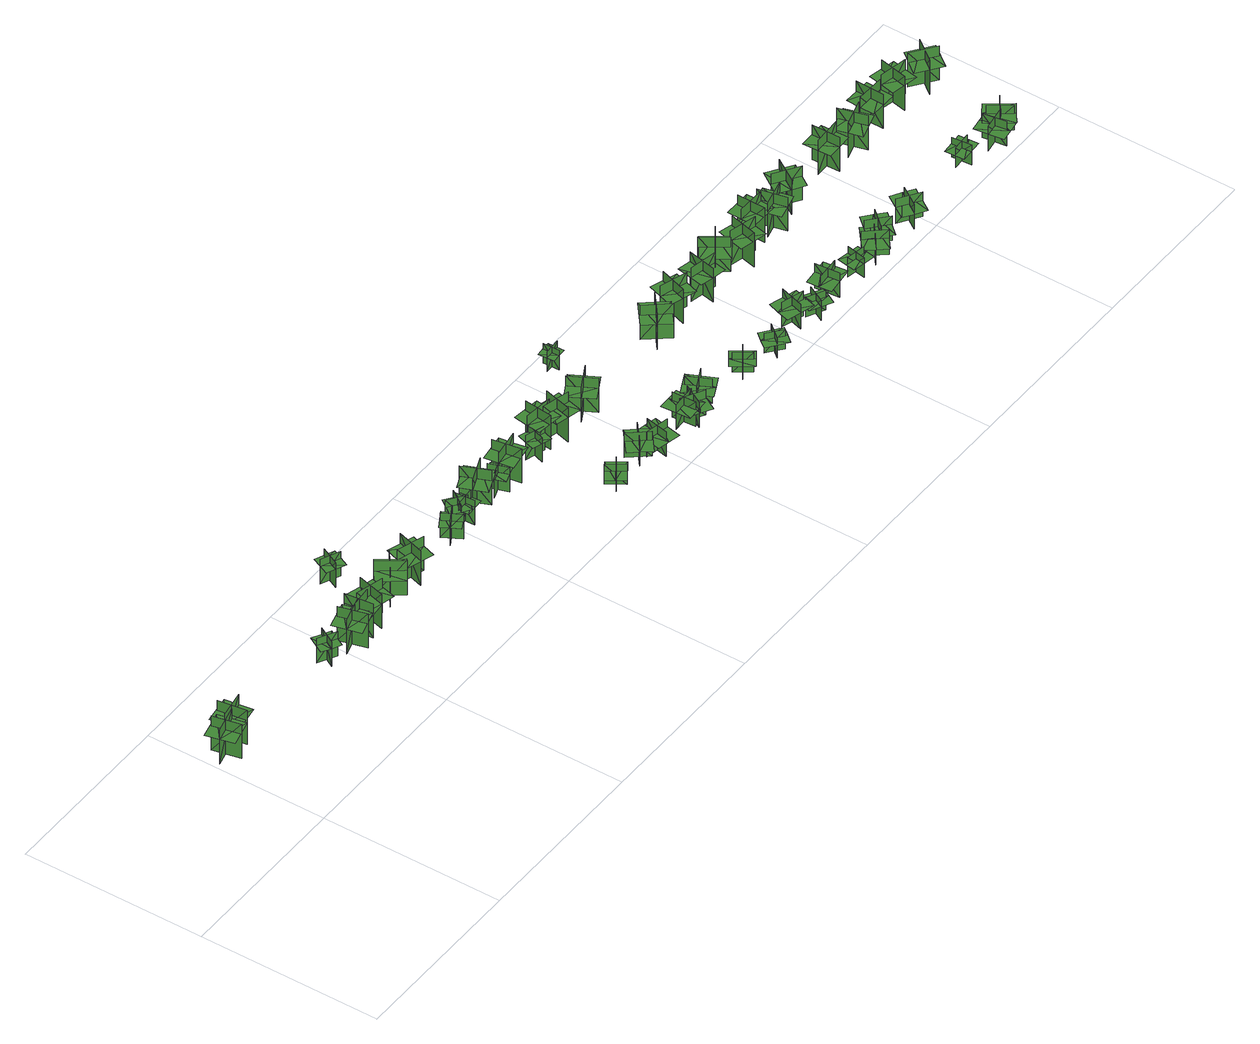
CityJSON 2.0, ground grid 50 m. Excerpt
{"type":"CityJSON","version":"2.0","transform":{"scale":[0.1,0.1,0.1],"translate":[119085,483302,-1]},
"CityObjects":{
"tree1":{"type":"SolitaryVegetationObject","geometry":[{"type":"MultiSurface","lod":"1","boundaries":[[[0,1,2]],[[0,2,3]],[[4,5,6]],[[4,6,7]],[[8,9,10]],[[8,10,11]],[[8,11,12]],[[8,12,13]]]}]},
"tree2":{"type":"SolitaryVegetationObject","geometry":[{"type":"MultiSurface","lod":"1","boundaries":[[[14,15,16]],[[14,16,17]],[[18,19,20]],[[18,20,21]],[[22,23,24]],[[22,24,25]],[[22,25,26]],[[22,26,27]]]}]},
"tree3":{"type":"SolitaryVegetationObject","geometry":[{"type":"MultiSurface","lod":"1","boundaries":[[[28,29,30]],[[28,30,31]],[[32,33,34]],[[32,34,35]],[[36,37,38]],[[36,38,39]],[[36,39,40]],[[36,40,41]]]}]},
"tree4":{"type":"SolitaryVegetationObject","geometry":[{"type":"MultiSurface","lod":"1","boundaries":[[[42,43,44]],[[42,44,45]],[[46,47,48]],[[46,48,49]],[[50,51,52]],[[50,52,53]],[[50,53,54]],[[50,54,55]]]}]},
"tree5":{"type":"SolitaryVegetationObject","geometry":[{"type":"MultiSurface","lod":"1","boundaries":[[[56,57,58]],[[56,58,59]],[[60,61,62]],[[60,62,63]],[[64,65,66]],[[64,66,67]],[[64,67,68]],[[64,68,69]]]}]},
"tree6":{"type":"SolitaryVegetationObject","geometry":[{"type":"MultiSurface","lod":"1","boundaries":[[[70,71,72]],[[70,72,73]],[[74,75,76]],[[74,76,77]],[[78,79,80]],[[78,80,81]],[[78,81,82]],[[78,82,83]]]}]},
"tree7":{"type":"SolitaryVegetationObject","geometry":[{"type":"MultiSurface","lod":"1","boundaries":[[[84,85,86]],[[84,86,87]],[[88,89,90]],[[88,90,91]],[[92,93,94]],[[92,94,95]],[[92,95,96]],[[92,96,97]]]}]},
"tree8":{"type":"SolitaryVegetationObject","geometry":[{"type":"MultiSurface","lod":"1","boundaries":[[[98,99,100]],[[98,100,101]],[[102,103,104]],[[102,104,105]],[[106,107,108]],[[106,108,109]],[[106,109,110]],[[106,110,111]]]}]},
"tree9":{"type":"SolitaryVegetationObject","geometry":[{"type":"MultiSurface","lod":"1","boundaries":[[[112,113,114]],[[112,114,115]],[[116,117,118]],[[116,118,119]],[[120,121,122]],[[120,122,123]],[[120,123,124]],[[120,124,125]]]}]},
"tree10":{"type":"SolitaryVegetationObject","geometry":[{"type":"MultiSurface","lod":"1","boundaries":[[[126,127,128]],[[126,128,129]],[[130,131,132]],[[130,132,133]],[[134,135,136]],[[134,136,137]],[[134,137,138]],[[134,138,139]]]}]},
"tree11":{"type":"SolitaryVegetationObject","geometry":[{"type":"MultiSurface","lod":"1","boundaries":[[[140,141,142]],[[140,142,143]],[[144,145,146]],[[144,146,147]],[[148,149,150]],[[148,150,151]],[[148,151,152]],[[148,152,153]]]}]},
"tree12":{"type":"SolitaryVegetationObject","geometry":[{"type":"MultiSurface","lod":"1","boundaries":[[[154,155,156]],[[154,156,157]],[[158,159,160]],[[158,160,161]],[[162,163,164]],[[162,164,165]],[[162,165,166]],[[162,166,167]]]}]},
"tree13":{"type":"SolitaryVegetationObject","geometry":[{"type":"MultiSurface","lod":"1","boundaries":[[[168,169,170]],[[168,170,171]],[[172,173,174]],[[172,174,175]],[[176,177,178]],[[176,178,179]],[[176,179,180]],[[176,180,181]]]}]},
"tree14":{"type":"SolitaryVegetationObject","geometry":[{"type":"MultiSurface","lod":"1","boundaries":[[[182,183,184]],[[182,184,185]],[[186,187,188]],[[186,188,189]],[[190,191,192]],[[190,192,193]],[[190,193,194]],[[190,194,195]]]}]},
"tree15":{"type":"SolitaryVegetationObject","geometry":[{"type":"MultiSurface","lod":"1","boundaries":[[[196,197,198]],[[196,198,199]],[[200,201,202]],[[200,202,203]],[[204,205,206]],[[204,206,207]],[[204,207,208]],[[204,208,209]]]}]},
"tree16":{"type":"SolitaryVegetationObject","geometry":[{"type":"MultiSurface","lod":"1","boundaries":[[[210,211,212]],[[210,212,213]],[[214,215,216]],[[214,216,217]],[[218,219,220]],[[218,220,221]],[[218,221,222]],[[218,222,223]]]}]},
"tree17":{"type":"SolitaryVegetationObject","geometry":[{"type":"MultiSurface","lod":"1","boundaries":[[[224,225,226]],[[224,226,227]],[[228,229,230]],[[228,230,231]],[[232,233,234]],[[232,234,235]],[[232,235,236]],[[232,236,237]]]}]},
"tree18":{"type":"SolitaryVegetationObject","geometry":[{"type":"MultiSurface","lod":"1","boundaries":[[[238,239,240]],[[238,240,241]],[[242,243,244]],[[242,244,245]],[[246,247,248]],[[246,248,249]],[[246,249,250]],[[246,250,251]]]}]},
"tree19":{"type":"SolitaryVegetationObject","geometry":[{"type":"MultiSurface","lod":"1","boundaries":[[[252,253,254]],[[252,254,255]],[[256,257,258]],[[256,258,259]],[[260,261,262]],[[260,262,263]],[[260,263,264]],[[260,264,265]]]}]},
"tree20":{"type":"SolitaryVegetationObject","geometry":[{"type":"MultiSurface","lod":"1","boundaries":[[[266,267,268]],[[266,268,269]],[[270,271,272]],[[270,272,273]],[[274,275,276]],[[274,276,277]],[[274,277,278]],[[274,278,279]]]}]},
"tree21":{"type":"SolitaryVegetationObject","geometry":[{"type":"MultiSurface","lod":"1","boundaries":[[[280,281,282]],[[280,282,283]],[[284,285,286]],[[284,286,287]],[[288,289,290]],[[288,290,291]],[[288,291,292]],[[288,292,293]]]}]},
"tree22":{"type":"SolitaryVegetationObject","geometry":[{"type":"MultiSurface","lod":"1","boundaries":[[[294,295,296]],[[294,296,297]],[[298,299,300]],[[298,300,301]],[[302,303,304]],[[302,304,305]],[[302,305,306]],[[302,306,307]]]}]},
"tree23":{"type":"SolitaryVegetationObject","geometry":[{"type":"MultiSurface","lod":"1","boundaries":[[[308,309,310]],[[308,310,311]],[[312,313,314]],[[312,314,315]],[[316,317,318]],[[316,318,319]],[[316,319,320]],[[316,320,321]]]}]},
"tree24":{"type":"SolitaryVegetationObject","geometry":[{"type":"MultiSurface","lod":"1","boundaries":[[[322,323,324]],[[322,324,325]],[[326,327,328]],[[326,328,329]],[[330,331,332]],[[330,332,333]],[[330,333,334]],[[330,334,335]]]}]},
"tree25":{"type":"SolitaryVegetationObject","geometry":[{"type":"MultiSurface","lod":"1","boundaries":[[[336,337,338]],[[336,338,339]],[[340,341,342]],[[340,342,343]],[[344,345,346]],[[344,346,347]],[[344,347,348]],[[344,348,349]]]}]},
"tree26":{"type":"SolitaryVegetationObject","geometry":[{"type":"MultiSurface","lod":"1","boundaries":[[[350,351,352]],[[350,352,353]],[[354,355,356]],[[354,356,357]],[[358,359,360]],[[358,360,361]],[[358,361,362]],[[358,362,363]]]}]},
"tree27":{"type":"SolitaryVegetationObject","geometry":[{"type":"MultiSurface","lod":"1","boundaries":[[[364,365,366]],[[364,366,367]],[[368,369,370]],[[368,370,371]],[[372,373,374]],[[372,374,375]],[[372,375,376]],[[372,376,377]]]}]},
"tree28":{"type":"SolitaryVegetationObject","geometry":[{"type":"MultiSurface","lod":"1","boundaries":[[[378,379,380]],[[378,380,381]],[[382,383,384]],[[382,384,385]],[[386,387,388]],[[386,388,389]],[[386,389,390]],[[386,390,391]]]}]},
"tree29":{"type":"SolitaryVegetationObject","geometry":[{"type":"MultiSurface","lod":"1","boundaries":[[[392,393,394]],[[392,394,395]],[[396,397,398]],[[396,398,399]],[[400,401,402]],[[400,402,403]],[[400,403,404]],[[400,404,405]]]}]},
"tree30":{"type":"SolitaryVegetationObject","geometry":[{"type":"MultiSurface","lod":"1","boundaries":[[[406,407,408]],[[406,408,409]],[[410,411,412]],[[410,412,413]],[[414,415,416]],[[414,416,417]],[[414,417,418]],[[414,418,419]]]}]},
"tree31":{"type":"SolitaryVegetationObject","geometry":[{"type":"MultiSurface","lod":"1","boundaries":[[[420,421,422]],[[420,422,423]],[[424,425,426]],[[424,426,427]],[[428,429,430]],[[428,430,431]],[[428,431,432]],[[428,432,433]]]}]},
"tree32":{"type":"SolitaryVegetationObject","geometry":[{"type":"MultiSurface","lod":"1","boundaries":[[[434,435,436]],[[434,436,437]],[[438,439,440]],[[438,440,441]],[[442,443,444]],[[442,444,445]],[[442,445,446]],[[442,446,447]]]}]},
"tree33":{"type":"SolitaryVegetationObject","geometry":[{"type":"MultiSurface","lod":"1","boundaries":[[[448,449,450]],[[448,450,451]],[[452,453,454]],[[452,454,455]],[[456,457,458]],[[456,458,459]],[[456,459,460]],[[456,460,461]]]}]},
"tree34":{"type":"SolitaryVegetationObject","geometry":[{"type":"MultiSurface","lod":"1","boundaries":[[[462,463,464]],[[462,464,465]],[[466,467,468]],[[466,468,469]],[[470,471,472]],[[470,472,473]],[[470,473,474]],[[470,474,475]]]}]},
"tree35":{"type":"SolitaryVegetationObject","geometry":[{"type":"MultiSurface","lod":"1","boundaries":[[[476,477,478]],[[476,478,479]],[[480,481,482]],[[480,482,483]],[[484,485,486]],[[484,486,487]],[[484,487,488]],[[484,488,489]]]}]},
"tree36":{"type":"SolitaryVegetationObject","geometry":[{"type":"MultiSurface","lod":"1","boundaries":[[[490,491,492]],[[490,492,493]],[[494,495,496]],[[494,496,497]],[[498,499,500]],[[498,500,501]],[[498,501,502]],[[498,502,503]]]}]},
"tree37":{"type":"SolitaryVegetationObject","geometry":[{"type":"MultiSurface","lod":"1","boundaries":[[[504,505,506]],[[504,506,507]],[[508,509,510]],[[508,510,511]],[[512,513,514]],[[512,514,515]],[[512,515,516]],[[512,516,517]]]}]},
"tree38":{"type":"SolitaryVegetationObject","geometry":[{"type":"MultiSurface","lod":"1","boundaries":[[[518,519,520]],[[518,520,521]],[[522,523,524]],[[522,524,525]],[[526,527,528]],[[526,528,529]],[[526,529,530]],[[526,530,531]]]}]},
"tree39":{"type":"SolitaryVegetationObject","geometry":[{"type":"MultiSurface","lod":"1","boundaries":[[[532,533,534]],[[532,534,535]],[[536,537,538]],[[536,538,539]],[[540,541,542]],[[540,542,543]],[[540,543,544]],[[540,544,545]]]}]},
"tree40":{"type":"SolitaryVegetationObject","geometry":[{"type":"MultiSurface","lod":"1","boundaries":[[[546,547,548]],[[546,548,549]],[[550,551,552]],[[550,552,553]],[[554,555,556]],[[554,556,557]],[[554,557,558]],[[554,558,559]]]}]},
"tree41":{"type":"SolitaryVegetationObject","geometry":[{"type":"MultiSurface","lod":"1","boundaries":[[[560,561,562]],[[560,562,563]],[[564,565,566]],[[564,566,567]],[[568,569,570]],[[568,570,571]],[[568,571,572]],[[568,572,573]]]}]},
"tree42":{"type":"SolitaryVegetationObject","geometry":[{"type":"MultiSurface","lod":"1","boundaries":[[[574,575,576]],[[574,576,577]],[[578,579,580]],[[578,580,581]],[[582,583,584]],[[582,584,585]],[[582,585,586]],[[582,586,587]]]}]},
"tree43":{"type":"SolitaryVegetationObject","geometry":[{"type":"MultiSurface","lod":"1","boundaries":[[[588,589,590]],[[588,590,591]],[[592,593,594]],[[592,594,595]],[[596,597,598]],[[596,598,599]],[[596,599,600]],[[596,600,601]]]}]},
"tree44":{"type":"SolitaryVegetationObject","geometry":[{"type":"MultiSurface","lod":"1","boundaries":[[[602,603,604]],[[602,604,605]],[[606,607,608]],[[606,608,609]],[[610,611,612]],[[610,612,613]],[[610,613,614]],[[610,614,615]]]}]},
"tree45":{"type":"SolitaryVegetationObject","geometry":[{"type":"MultiSurface","lod":"1","boundaries":[[[616,617,618]],[[616,618,619]],[[620,621,622]],[[620,622,623]],[[624,625,626]],[[624,626,627]],[[624,627,628]],[[624,628,629]]]}]},
"tree46":{"type":"SolitaryVegetationObject","geometry":[{"type":"MultiSurface","lod":"1","boundaries":[[[630,631,632]],[[630,632,633]],[[634,635,636]],[[634,636,637]],[[638,639,640]],[[638,640,641]],[[638,641,642]],[[638,642,643]]]}]},
"tree47":{"type":"SolitaryVegetationObject","geometry":[{"type":"MultiSurface","lod":"1","boundaries":[[[644,645,646]],[[644,646,647]],[[648,649,650]],[[648,650,651]],[[652,653,654]],[[652,654,655]],[[652,655,656]],[[652,656,657]]]}]},
"tree48":{"type":"SolitaryVegetationObject","geometry":[{"type":"MultiSurface","lod":"1","boundaries":[[[658,659,660]],[[658,660,661]],[[662,663,664]],[[662,664,665]],[[666,667,668]],[[666,668,669]],[[666,669,670]],[[666,670,671]]]}]},
"tree49":{"type":"SolitaryVegetationObject","geometry":[{"type":"MultiSurface","lod":"1","boundaries":[[[672,673,674]],[[672,674,675]],[[676,677,678]],[[676,678,679]],[[680,681,682]],[[680,682,683]],[[680,683,684]],[[680,684,685]]]}]},
"tree50":{"type":"SolitaryVegetationObject","geometry":[{"type":"MultiSurface","lod":"1","boundaries":[[[686,687,688]],[[686,688,689]],[[690,691,692]],[[690,692,693]],[[694,695,696]],[[694,696,697]],[[694,697,698]],[[694,698,699]]]}]},
"tree51":{"type":"SolitaryVegetationObject","geometry":[{"type":"MultiSurface","lod":"1","boundaries":[[[700,701,702]],[[700,702,703]],[[704,705,706]],[[704,706,707]],[[708,709,710]],[[708,710,711]],[[708,711,712]],[[708,712,713]]]}]}
},
"vertices":[
[40,348,7],[57,272,7],[57,272,115],[40,348,115],[12,304,7],[87,322,7],[87,322,115],[12,304,115],[12,304,85],[21,266,85],[96,284,85],[87,322,85],[79,359,85],[3,342,85],
[93,367,7],[104,290,7],[104,290,115],[93,367,115],[62,325,7],[138,337,7],[138,337,115],[62,325,115],[62,325,84],[68,287,84],[144,299,84],[138,337,84],[133,375,84],[56,364,84],
[428,318,8],[476,291,8],[476,291,85],[428,318,85],[438,282,8],[465,330,8],[465,330,85],[438,282,85],[438,282,64],[462,269,64],[489,317,64],[465,330,64],[441,344,64],[414,296,64],
[520,324,7],[540,249,7],[540,249,114],[520,324,114],[494,279,7],[569,300,7],[569,300,114],[494,279,114],[494,279,84],[504,242,84],[579,262,84],[569,300,84],[559,337,84],[484,317,84],
[576,260,6],[568,337,6],[568,337,113],[576,260,113],[609,300,6],[532,293,6],[532,293,113],[609,300,113],[609,300,83],[605,338,83],[528,331,83],[532,293,83],[535,254,83],[612,261,83],
[657,291,9],[582,311,9],[582,311,117],[657,291,117],[631,336,9],[611,261,9],[611,261,117],[631,336,117],[631,336,87],[593,346,87],[574,271,87],[611,261,87],[649,251,87],[668,326,87],
[747,334,8],[685,288,8],[685,288,116],[747,334,116],[696,342,8],[742,280,8],[742,280,116],[696,342,116],[696,342,86],[665,319,86],[711,257,86],[742,280,86],[773,303,86],[728,365,86],
[691,480,9],[667,430,9],[667,430,86],[691,480,86],[656,467,9],[706,444,9],[706,444,86],[656,467,86],[656,467,65],[644,442,65],[695,419,65],[706,444,65],[718,469,65],[668,492,65],
[787,272,8],[810,346,8],[810,346,116],[787,272,116],[833,296,8],[759,319,8],[759,319,116],[833,296,116],[833,296,86],[845,332,86],[771,356,86],[759,319,86],[747,283,86],[821,259,86],
[951,331,6],[978,283,6],[978,283,83],[951,331,83],[941,296,6],[989,323,6],[989,323,83],[941,296,83],[941,296,61],[954,272,61],[1003,298,61],[989,323,61],[976,347,61],[928,320,61],
[1038,314,7],[993,346,7],[993,346,84],[1038,314,84],[1032,350,7],[1000,305,7],[1000,305,84],[1032,350,84],[1032,350,62],[1010,366,62],[978,321,62],[1000,305,62],[1023,289,62],[1055,334,62],
[1033,290,6],[1029,345,6],[1029,345,83],[1033,290,83],[1057,318,6],[1002,314,6],[1002,314,83],[1057,318,83],[1057,318,62],[1055,345,62],[1000,342,62],[1002,314,62],[1004,287,62],[1059,290,62],
[1112,297,6],[1082,368,6],[1082,368,114],[1112,297,114],[1132,344,6],[1060,315,6],[1060,315,114],[1132,344,114],[1132,344,83],[1117,380,83],[1046,350,83],[1060,315,83],[1075,279,83],[1147,309,83],
[1188,324,6],[1136,306,6],[1136,306,83],[1188,324,83],[1155,340,6],[1173,288,6],[1173,288,83],[1155,340,83],[1155,340,62],[1129,332,62],[1146,279,62],[1173,288,62],[1199,297,62],[1181,349,62],
[1202,360,6],[1214,283,6],[1214,283,113],[1202,360,113],[1171,318,6],[1248,330,6],[1248,330,113],[1171,318,113],[1171,318,83],[1177,280,83],[1254,292,83],[1248,330,83],[1242,368,83],[1166,357,83],
[1353,80,4],[1353,80,66],[1323,124,66],[1323,124,4],[1318,87,4],[1318,87,66],[1360,116,66],[1360,116,4],[1311,83,46],[1326,61,46],[1379,97,46],[1364,119,46],[1349,141,46],[1296,105,46],
[1318,337,6],[1301,285,6],[1301,285,83],[1318,337,83],[1285,321,6],[1338,304,6],[1338,304,83],[1285,321,83],[1285,321,62],[1276,295,62],[1329,277,62],[1338,304,62],[1346,330,62],[1294,347,62],
[1356,370,7],[1347,293,7],[1347,293,114],[1356,370,114],[1315,338,7],[1392,329,7],[1392,329,114],[1315,338,114],[1315,338,84],[1311,300,84],[1388,291,84],[1392,329,84],[1397,368,84],[1320,377,84],
[1466,87,5],[1466,87,83],[1424,138,83],[1424,138,5],[1421,92,5],[1421,92,83],[1471,133,83],[1471,133,5],[1414,85,57],[1435,60,57],[1497,110,57],[1476,136,57],[1455,162,57],[1393,111,57],
[1438,306,6],[1363,325,6],[1363,325,114],[1438,306,114],[1412,350,6],[1393,275,6],[1393,275,114],[1412,350,114],[1412,350,84],[1374,360,84],[1356,284,84],[1393,275,84],[1431,266,84],[1449,341,84],
[1522,84,4],[1522,84,82],[1457,97,82],[1457,97,4],[1484,60,4],[1484,60,82],[1497,123,82],[1497,123,4],[1482,50,57],[1515,43,57],[1531,122,57],[1498,129,57],[1465,135,57],[1449,57,57],
[1468,290,5],[1536,327,5],[1536,327,113],[1468,290,113],[1518,275,5],[1481,343,5],[1481,343,113],[1518,275,113],[1518,275,83],[1552,294,83],[1514,362,83],[1481,343,83],[1446,325,83],[1484,257,83],
[1573,94,5],[1573,94,83],[1640,97,83],[1640,97,5],[1604,127,5],[1604,127,83],[1608,62,83],[1608,62,5],[1604,137,58],[1570,135,58],[1575,55,58],[1608,57,58],[1641,58,58],[1637,138,58],
[1655,67,4],[1655,67,82],[1597,100,82],[1597,100,4],[1611,55,4],[1611,55,82],[1643,111,82],[1643,111,4],[1606,47,57],[1635,30,57],[1675,100,57],[1646,117,57],[1617,133,57],[1577,63,57],
[1708,118,8],[1708,118,85],[1648,88,85],[1648,88,8],[1693,75,8],[1693,75,85],[1664,133,85],[1664,133,8],[1697,66,60],[1727,81,60],[1692,153,60],[1662,138,60],[1632,124,60],[1667,52,60],
[1562,453,9],[1606,455,9],[1606,455,71],[1562,453,71],[1583,433,9],[1581,478,9],[1581,478,71],[1583,433,71],[1583,433,54],[1605,434,54],[1603,479,54],[1581,478,54],[1559,476,54],[1561,432,54],
[1803,65,6],[1803,65,68],[1847,95,68],[1847,95,6],[1810,100,6],[1810,100,68],[1839,58,68],[1839,58,6],[1805,106,48],[1783,91,48],[1820,39,48],[1842,54,48],[1864,69,48],[1827,122,48],
[1779,339,7],[1828,279,7],[1828,279,115],[1779,339,115],[1774,288,7],[1834,337,7],[1834,337,115],[1774,288,115],[1774,288,85],[1798,258,85],[1858,307,85],[1834,337,85],[1809,367,85],[1749,318,85],
[1909,40,7],[1909,40,69],[1943,81,69],[1943,81,7],[1906,76,7],[1906,76,69],[1946,43,69],[1946,43,7],[1900,81,49],[1883,60,49],[1933,19,49],[1950,40,49],[1967,61,49],[1917,102,49],
[1908,364,5],[1884,290,5],[1884,290,113],[1908,364,113],[1862,340,5],[1936,317,5],[1936,317,113],[1862,340,113],[1862,340,82],[1850,304,82],[1924,280,82],[1936,317,82],[1947,353,82],[1874,377,82],
[2022,52,8],[2022,52,86],[2041,117,86],[2041,117,8],[2002,93,8],[2002,93,86],[2063,74,86],[2063,74,8],[1992,95,61],[1983,63,61],[2059,40,61],[2069,73,61],[2078,105,61],[2002,127,61],
[1957,319,4],[2033,303,4],[2033,303,111],[1957,319,111],[1985,276,4],[2001,352,4],[2001,352,111],[1985,276,111],[1985,276,81],[2023,268,81],[2039,344,81],[2001,352,81],[1963,360,81],[1948,284,81],
[2101,79,6],[2101,79,68],[2076,32,68],[2076,32,6],[2111,44,6],[2111,44,68],[2065,68,68],[2065,68,6],[2118,40,48],[2130,64,48],[2074,94,48],[2061,70,48],[2049,47,48],[2105,17,48],
[2095,302,5],[2051,366,5],[2051,366,113],[2095,302,113],[2105,353,5],[2041,309,5],[2041,309,113],[2105,353,113],[2105,353,82],[2082,385,82],[2019,340,82],[2041,309,82],[2063,277,82],[2127,321,82],
[2166,42,6],[2166,42,83],[2159,108,83],[2159,108,6],[2131,71,6],[2131,71,83],[2195,77,83],[2195,77,6],[2121,70,58],[2125,36,58],[2205,45,58],[2201,78,58],[2198,111,58],[2118,103,58],
[2158,342,4],[2139,267,4],[2139,267,112],[2158,342,112],[2113,316,4],[2188,297,4],[2188,297,112],[2113,316,112],[2113,316,82],[2104,279,82],[2179,260,82],[2188,297,82],[2198,335,82],[2123,354,82],
[2266,88,5],[2266,88,67],[2256,35,67],[2256,35,5],[2286,58,5],[2286,58,67],[2235,67,67],[2235,67,5],[2294,56,47],[2298,83,47],[2235,94,47],[2230,68,47],[2226,42,47],[2289,30,47],
[2224,373,5],[2223,295,5],[2223,295,113],[2224,373,113],[2187,337,5],[2265,336,5],[2265,336,113],[2187,337,113],[2187,337,83],[2187,298,83],[2264,297,83],[2265,336,83],[2265,375,83],[2188,376,83],
[2313,84,4],[2313,84,82],[2356,33,82],[2356,33,4],[2358,79,4],[2358,79,82],[2308,38,82],[2308,38,4],[2366,85,57],[2344,111,57],[2283,60,57],[2304,34,57],[2325,9,57],[2387,60,57],
[2243,301,4],[2318,319,4],[2318,319,111],[2243,301,111],[2286,274,4],[2268,349,4],[2268,349,111],[2286,274,111],[2286,274,81],[2324,283,81],[2306,358,81],[2268,349,81],[2231,340,81],[2249,265,81],
[2346,98,7],[2346,98,84],[2397,54,84],[2397,54,7],[2392,100,7],[2392,100,84],[2349,52,84],[2349,52,7],[2398,108,59],[2373,130,59],[2320,69,59],[2345,47,59],[2371,25,59],[2423,86,59],
[2329,350,5],[2393,307,5],[2393,307,113],[2329,350,113],[2338,299,5],[2381,364,5],[2381,364,113],[2338,299,113],[2338,299,82],[2371,278,82],[2414,342,82],[2381,364,82],[2349,385,82],[2306,321,82],
[2450,81,6],[2450,81,83],[2506,43,83],[2506,43,6],[2495,88,6],[2495,88,83],[2459,35,83],[2459,35,6],[2500,97,58],[2472,115,58],[2428,49,58],[2455,30,58],[2483,12,58],[2528,78,58],
[2489,328,3],[2566,331,3],[2566,331,111],[2489,328,111],[2526,293,3],[2524,370,3],[2524,370,111],[2526,293,111],[2526,293,81],[2565,294,81],[2562,371,81],[2524,370,81],[2485,369,81],[2487,292,81],
[2626,281,3],[2605,356,3],[2605,356,111],[2626,281,111],[2651,326,3],[2577,305,3],[2577,305,111],[2651,326,111],[2651,326,80],[2641,363,80],[2566,342,80],[2577,305,80],[2587,268,80],[2662,289,80],
[2714,105,6],[2714,105,68],[2718,52,68],[2718,52,6],[2741,80,6],[2741,80,68],[2689,77,68],[2689,77,6],[2749,81,48],[2747,108,48],[2683,104,48],[2685,77,48],[2686,50,48],[2750,54,48],
[2704,294,5],[2706,371,5],[2706,371,113],[2704,294,113],[2742,329,5],[2664,331,5],[2664,331,113],[2742,329,113],[2742,329,82],[2743,368,82],[2666,370,82],[2664,331,82],[2663,292,82],[2741,290,82],
[2848,59,4],[2848,59,81],[2782,49,81],[2782,49,4],[2821,23,4],[2821,23,81],[2811,87,81],[2811,87,4],[2822,13,56],[2855,18,56],[2844,98,56],[2811,93,56],[2777,88,56],[2789,8,56],
[2827,47,7],[2827,47,85],[2881,86,85],[2881,86,7],[2835,92,7],[2835,92,85],[2873,39,85],[2873,39,7],[2829,100,60],[2802,80,60],[2849,15,60],[2876,35,60],[2903,54,60],[2857,119,60],
[2800,364,5],[2784,288,5],[2784,288,113],[2800,364,113],[2757,336,5],[2832,320,5],[2832,320,113],[2757,336,113],[2757,336,82],[2749,298,82],[2824,282,82],[2832,320,82],[2840,358,82],[2765,374,82],
[2918,283,4],[2856,330,4],[2856,330,111],[2918,283,111],[2911,334,4],[2864,272,4],[2864,272,111],[2911,334,111],[2911,334,81],[2880,357,81],[2833,296,81],[2864,272,81],[2895,249,81],[2942,310,81]
]}
